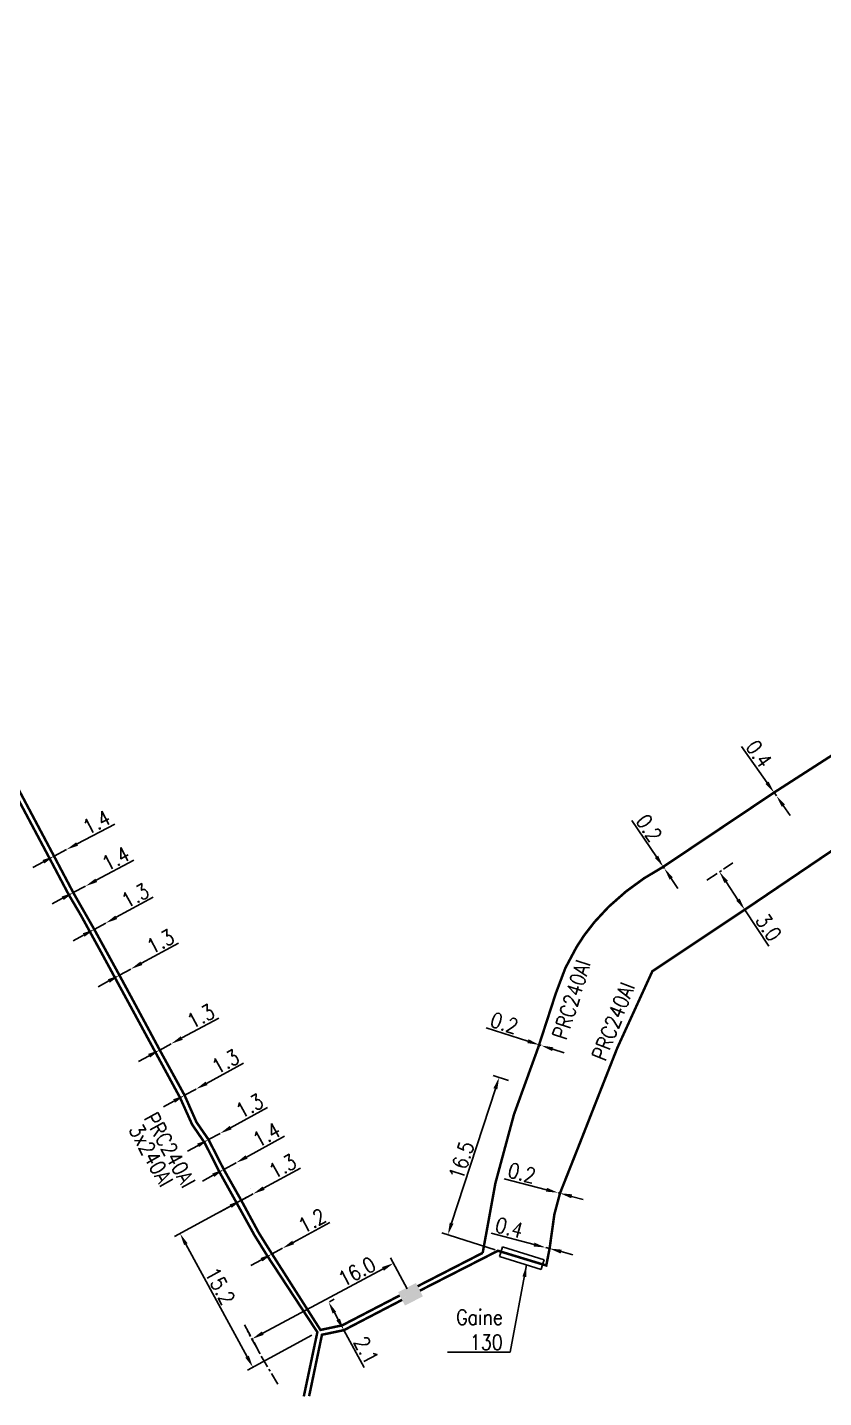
# Model space of a CAD drawing. Header units: millimetres. Extents: x 146000 to 146986, y 142991 to 144001.
# Drawn here: x 146422.6 to 146502, y 142999.9 to 143136.6 of the extents above; entities that cross this region are included whole.
import ezdxf
from ezdxf.enums import TextEntityAlignment as Align

# ---------------------------------------------------------------- set-up
doc = ezdxf.new("R2010")
doc.units = ezdxf.units.MM
doc.header["$PDMODE"] = 34
doc.linetypes.add('CENTER', pattern=[2, 1.25, -0.25, 0.25, -0.25])
doc.layers.get('0').update_dxf_attribs({"linetype": 'CONTINUOUS'})
doc.layers.get('Defpoints').update_dxf_attribs({"linetype": 'CONTINUOUS'})
for name, color, linetype in [('M_100', 7, 'M_ST_6'), ('M_130', 3, 'M_ST_15'), ('M_300', 7, 'CONTINUOUS'), ('M_400', 7, 'CONTINUOUS')]:
    doc.layers.add(name, color=color, linetype=linetype)
doc.styles.get("Standard").update_dxf_attribs({"font": 'romans.shx', "width": 0.85})
doc.linetypes.add('M_ST_15', pattern='A,5,-0.3,["XX",Standard,S=1,R=0,X=0,Y=-0.5],-2.5', length=7.8)
doc.linetypes.add('M_ST_6', pattern='A,5,-0.3,["||",Standard,S=1,R=0,X=0.35,Y=-0.5],-1.6', length=6.9)
doc.dimstyles.get("Standard").update_dxf_attribs({"dimtxt": 1.5, "dimasz": 1.2, "dimexe": 0.625, "dimexo": 0.625, "dimgap": 0.25, "dimtad": 1, "dimdec": 1, "dimzin": 0, "dimdsep": 46, "dimtxsty": 'Standard', "dimcen": -0.5, "dimadec": 0, "dimazin": 0, "dimtfac": 1, "dimtdec": 1, "dimtmove": 0, "dimatfit": 3, "dimfxl": 0, "dimtolj": 1, "dimtzin": 0, "dimarcsym": 0})

# ---------------------------------------------------------------- blocks, each defined once
blk = doc.blocks.new('*D5')
at = {"layer": 'Defpoints', "color": 0, "linetype": 'Continuous', "transparency": 16777216}
for p in [(146497.04, 143060.24), (146497.27, 143059.91), (146497.27, 143059.91)]:
    blk.add_point(p, dxfattribs=at)
at = {"layer": 'M_130', "color": 0, "linetype": 'Continuous', "lineweight": -2, "transparency": 16777216}
for p, q in [((146496.34, 143061.22), (146493.78, 143064.83)), ((146497.27, 143059.91), (146497.04, 143060.24)), ((146497.96, 143058.94), (146498.66, 143057.96))]:
    blk.add_line(p, q, dxfattribs=at)
at = {"layer": 'M_130', "color": 0, "linetype": 'Continuous', "transparency": 16777216}
for points in [[(146496.5, 143061.34), (146496.18, 143061.1), (146497.04, 143060.24)], [(146498.13, 143059.05), (146497.8, 143058.82), (146497.27, 143059.91)]]:
    blk.add_solid(points, dxfattribs=at)
at = {"layer": 'M_130', "color": 0, "linetype": 'Continuous', "transparency": 16777216, "insert": (146495.53, 143064.1), "char_height": 1.5, "attachment_point": 5, "rotation": 305.3662}
blk.add_mtext('\\A1;0.4', dxfattribs=at)
blk = doc.blocks.new('*D6')
at = {"layer": 'Defpoints', "color": 0, "linetype": 'Continuous', "transparency": 16777216}
for p in [(146485.99, 143052.83), (146486.1, 143052.66), (146486.1, 143052.66)]:
    blk.add_point(p, dxfattribs=at)
at = {"layer": 'M_130', "color": 0, "linetype": 'Continuous', "lineweight": -2, "transparency": 16777216}
for p, q in [((146485.31, 143053.82), (146482.86, 143057.44)), ((146486.1, 143052.66), (146485.99, 143052.83)), ((146486.77, 143051.67), (146487.45, 143050.68))]:
    blk.add_line(p, q, dxfattribs=at)
at = {"layer": 'M_130', "color": 0, "linetype": 'Continuous', "transparency": 16777216}
for points in [[(146485.48, 143053.94), (146485.15, 143053.71), (146485.99, 143052.83)], [(146486.94, 143051.78), (146486.61, 143051.56), (146486.1, 143052.66)]]:
    blk.add_solid(points, dxfattribs=at)
at = {"layer": 'M_130', "color": 0, "linetype": 'Continuous', "transparency": 16777216, "insert": (146484.57, 143056.69), "char_height": 1.5, "attachment_point": 5, "rotation": 304.1622}
blk.add_mtext('\\A1;0.2', dxfattribs=at)
blk = doc.blocks.new('*D10')
at = {"layer": 'Defpoints', "color": 0, "linetype": 'Continuous', "transparency": 16777216}
for p in [(146443.38, 143023.3), (146443.39, 143023.3), (146442.16, 143022.63)]:
    blk.add_point(p, dxfattribs=at)
at = {"layer": 'M_130', "color": 0, "linetype": 'Continuous', "lineweight": -2, "transparency": 16777216}
for p, q in [((146444.44, 143023.87), (146448.23, 143025.94)), ((146442.16, 143022.63), (146443.39, 143023.3)), ((146441.1, 143022.06), (146440.05, 143021.48)), ((146442.46, 143022.08), (146442.46, 143022.08)), ((146443.68, 143022.75), (146443.68, 143022.75))]:
    blk.add_line(p, q, dxfattribs=at)
at = {"layer": 'M_130', "color": 0, "linetype": 'Continuous', "transparency": 16777216}
for points in [[(146444.34, 143024.05), (146444.53, 143023.7), (146443.39, 143023.3)], [(146441.01, 143022.23), (146441.2, 143021.88), (146442.16, 143022.63)]]:
    blk.add_solid(points, dxfattribs=at)
at = {"layer": 'M_130', "color": 0, "linetype": 'Continuous', "transparency": 16777216, "insert": (146446.42, 143026.09), "char_height": 1.5, "attachment_point": 5, "rotation": 28.5792}
blk.add_mtext('\\A1;1.4', dxfattribs=at)
blk = doc.blocks.new('*D11')
at = {"layer": 'Defpoints', "color": 0, "linetype": 'Continuous', "transparency": 16777216}
for p in [(146445.08, 143020.19), (146451.49, 143006.4), (146445.06, 143002.9)]:
    blk.add_point(p, dxfattribs=at)
at = {"layer": 'M_130', "color": 0, "linetype": 'Continuous', "lineweight": -2, "transparency": 16777216}
for p, q in [((146444.53, 143019.9), (146437.25, 143015.93)), ((146438.38, 143015.18), (146444.49, 143003.95)), ((146450.95, 143006.1), (146444.51, 143002.6))]:
    blk.add_line(p, q, dxfattribs=at)
at = {"layer": 'M_130', "color": 0, "linetype": 'Continuous', "transparency": 16777216}
for points in [[(146438.55, 143015.27), (146438.2, 143015.08), (146437.8, 143016.23)], [(146444.66, 143004.05), (146444.31, 143003.85), (146445.06, 143002.9)]]:
    blk.add_solid(points, dxfattribs=at)
at = {"layer": 'M_130', "color": 0, "linetype": 'Continuous', "transparency": 16777216, "insert": (146441.79, 143011), "char_height": 1.5, "attachment_point": 5, "rotation": 298.5729}
blk.add_mtext('\\A1;15.2', dxfattribs=at)
blk = doc.blocks.new('*D12')
at = {"layer": 'Defpoints', "color": 0, "linetype": 'Continuous', "transparency": 16777216}
for p in [(146443.9, 143019.55), (146445.08, 143020.19), (146445.08, 143020.19)]:
    blk.add_point(p, dxfattribs=at)
at = {"layer": 'M_130', "color": 0, "linetype": 'Continuous', "lineweight": -2, "transparency": 16777216}
for p, q in [((146446.13, 143020.77), (146449.81, 143022.77)), ((146444.78, 143020.74), (146444.78, 143020.74)), ((146443.9, 143019.55), (146445.08, 143020.19)), ((146442.84, 143018.98), (146441.79, 143018.4)), ((146444.19, 143019), (146444.19, 143019))]:
    blk.add_line(p, q, dxfattribs=at)
at = {"layer": 'M_130', "color": 0, "linetype": 'Continuous', "transparency": 16777216}
for points in [[(146446.04, 143020.94), (146446.23, 143020.59), (146445.08, 143020.19)], [(146442.75, 143019.15), (146442.94, 143018.8), (146443.9, 143019.55)]]:
    blk.add_solid(points, dxfattribs=at)
at = {"layer": 'M_130', "color": 0, "linetype": 'Continuous', "transparency": 16777216, "insert": (146448.02, 143022.94), "char_height": 1.5, "attachment_point": 5, "rotation": 28.5729}
blk.add_mtext('\\A1;1.3', dxfattribs=at)
blk = doc.blocks.new('*D13')
at = {"layer": 'Defpoints', "color": 0, "linetype": 'Continuous', "transparency": 16777216}
for p in [(146446.97, 143014.2), (146448.02, 143014.77), (146448.02, 143014.77)]:
    blk.add_point(p, dxfattribs=at)
at = {"layer": 'M_130', "color": 0, "linetype": 'Continuous', "lineweight": -2, "transparency": 16777216}
for p, q in [((146449.08, 143015.35), (146452.75, 143017.35)), ((146447.72, 143015.32), (146447.72, 143015.32)), ((146446.67, 143014.75), (146446.67, 143014.75)), ((146446.97, 143014.2), (146448.02, 143014.77)), ((146445.91, 143013.62), (146444.86, 143013.05))]:
    blk.add_line(p, q, dxfattribs=at)
at = {"layer": 'M_130', "color": 0, "linetype": 'Continuous', "transparency": 16777216}
for points in [[(146448.98, 143015.52), (146449.17, 143015.17), (146448.02, 143014.77)], [(146445.82, 143013.8), (146446.01, 143013.45), (146446.97, 143014.2)]]:
    blk.add_solid(points, dxfattribs=at)
at = {"layer": 'M_130', "color": 0, "linetype": 'Continuous', "transparency": 16777216, "insert": (146450.96, 143017.51), "char_height": 1.5, "attachment_point": 5, "rotation": 28.5729}
blk.add_mtext('\\A1;1.2', dxfattribs=at)
blk = doc.blocks.new('*D14')
at = {"layer": 'Defpoints', "color": 0, "linetype": 'Continuous', "transparency": 16777216}
for p in [(146425.23, 143053.89), (146426.47, 143054.55), (146426.47, 143054.55)]:
    blk.add_point(p, dxfattribs=at)
at = {"layer": 'M_130', "color": 0, "linetype": 'Continuous', "lineweight": -2, "transparency": 16777216}
for p, q in [((146427.53, 143055.11), (146431.29, 143057.09)), ((146424.17, 143053.33), (146423.11, 143052.77)), ((146425.23, 143053.89), (146426.47, 143054.55))]:
    blk.add_line(p, q, dxfattribs=at)
at = {"layer": 'M_130', "color": 0, "linetype": 'Continuous', "transparency": 16777216}
for points in [[(146427.44, 143055.28), (146427.62, 143054.93), (146426.47, 143054.55)], [(146424.08, 143053.51), (146424.26, 143053.16), (146425.23, 143053.89)]]:
    blk.add_solid(points, dxfattribs=at)
at = {"layer": 'M_130', "color": 0, "linetype": 'Continuous', "transparency": 16777216, "insert": (146429.47, 143057.26), "char_height": 1.5, "attachment_point": 5, "rotation": 27.7936}
blk.add_mtext('\\A1;1.4', dxfattribs=at)
blk = doc.blocks.new('M_300_03')
at = {"color": 0, "linetype": 'Continuous'}
blk.add_solid([(-1, 0.75), (-1, 0), (1, 0.75), (1, 0)], dxfattribs=at)
at = {"color": 0, "linetype": 'Continuous', "width": 0.75, "flags": 3}
for tag, p in [('DEF_LEG', (0, -4.625)), ('DEF_COUP', (0, -7.125)), ('DEF_TYPE', (0, -9.625))]:
    blk.add_attdef(tag, text='', height=1.2, dxfattribs=at).set_placement(p, align=Align.MIDDLE)
blk = doc.blocks.new('*D45')
at = {"layer": 'Defpoints', "color": 0, "linetype": 'Continuous', "transparency": 16777216}
for p in [(146471.14, 143031.33), (146464.51, 143016.13), (146469.8, 143014.4)]:
    blk.add_point(p, dxfattribs=at)
at = {"layer": 'M_130', "color": 0, "linetype": 'Continuous', "lineweight": -2, "transparency": 16777216}
for p, q in [((146470.54, 143031.52), (146469.02, 143032.01)), ((146469.25, 143030.68), (146464.88, 143017.27)), ((146469.21, 143014.6), (146463.92, 143016.32))]:
    blk.add_line(p, q, dxfattribs=at)
at = {"layer": 'M_130', "color": 0, "linetype": 'Continuous', "transparency": 16777216}
for points in [[(146469.05, 143030.74), (146469.44, 143030.62), (146469.62, 143031.82)], [(146464.69, 143017.33), (146465.07, 143017.21), (146464.51, 143016.13)]]:
    blk.add_solid(points, dxfattribs=at)
at = {"layer": 'M_130', "color": 0, "linetype": 'Continuous', "transparency": 16777216, "insert": (146465.87, 143023.54), "char_height": 1.5, "attachment_point": 5, "rotation": 71.9768}
blk.add_mtext('\\A1;16.5', dxfattribs=at)
blk = doc.blocks.new('*D46')
at = {"layer": 'Defpoints', "color": 0, "linetype": 'Continuous', "transparency": 16777216}
for p in [(146473.63, 143035.06), (146473.63, 143035.06), (146473.82, 143035)]:
    blk.add_point(p, dxfattribs=at)
at = {"layer": 'M_130', "color": 0, "linetype": 'Continuous', "lineweight": -2, "transparency": 16777216}
for p, q in [((146472.49, 143035.43), (146468.33, 143036.77)), ((146473.82, 143035), (146473.63, 143035.06)), ((146474.96, 143034.63), (146476.11, 143034.27))]:
    blk.add_line(p, q, dxfattribs=at)
at = {"layer": 'M_130', "color": 0, "linetype": 'Continuous', "transparency": 16777216}
for points in [[(146472.55, 143035.62), (146472.43, 143035.24), (146473.63, 143035.06)], [(146475.02, 143034.82), (146474.9, 143034.44), (146473.82, 143035)]]:
    blk.add_solid(points, dxfattribs=at)
at = {"layer": 'M_130', "color": 0, "linetype": 'Continuous', "transparency": 16777216, "insert": (146470.14, 143037.23), "char_height": 1.5, "attachment_point": 5, "rotation": 342.1762}
blk.add_mtext('\\A1;0.2', dxfattribs=at)
blk = doc.blocks.new('*D47')
at = {"layer": 'Defpoints', "color": 0, "linetype": 'Continuous', "transparency": 16777216}
for p in [(146459.09, 143013.28), (146460.76, 143010.17), (146444.99, 143005.73)]:
    blk.add_point(p, dxfattribs=at)
at = {"layer": 'M_300', "color": 0, "linetype": 'Continuous', "lineweight": -2, "transparency": 16777216}
for p, q in [((146460.46, 143010.72), (146458.8, 143013.83)), ((146446.05, 143006.3), (146458.04, 143012.71))]:
    blk.add_line(p, q, dxfattribs=at)
at = {"layer": 'M_300', "color": 0, "linetype": 'Continuous', "transparency": 16777216}
for points in [[(146457.94, 143012.89), (146458.13, 143012.53), (146459.09, 143013.28)], [(146445.95, 143006.47), (146446.14, 143006.12), (146444.99, 143005.73)]]:
    blk.add_solid(points, dxfattribs=at)
at = {"layer": 'M_300', "color": 0, "linetype": 'Continuous', "transparency": 16777216, "insert": (146455.43, 143012.45), "char_height": 1.5, "attachment_point": 5, "rotation": 28.1406}
blk.add_mtext('\\A1;16.0', dxfattribs=at)
blk = doc.blocks.new('*D48')
at = {"layer": 'Defpoints', "color": 0, "linetype": 'Continuous', "transparency": 16777216}
for p in [(146441.79, 143026.23), (146440.64, 143025.61), (146440.64, 143025.61)]:
    blk.add_point(p, dxfattribs=at)
at = {"layer": 'M_130', "color": 0, "linetype": 'Continuous', "lineweight": -2, "transparency": 16777216}
for p, q in [((146442.84, 143026.8), (146446.52, 143028.8)), ((146440.64, 143025.61), (146441.79, 143026.23)), ((146439.59, 143025.03), (146438.54, 143024.46))]:
    blk.add_line(p, q, dxfattribs=at)
at = {"layer": 'M_130', "color": 0, "linetype": 'Continuous', "transparency": 16777216}
for points in [[(146442.75, 143026.98), (146442.94, 143026.63), (146441.79, 143026.23)], [(146439.5, 143025.21), (146439.69, 143024.86), (146440.64, 143025.61)]]:
    blk.add_solid(points, dxfattribs=at)
at = {"layer": 'M_130', "color": 0, "linetype": 'Continuous', "transparency": 16777216, "insert": (146444.73, 143028.97), "char_height": 1.5, "attachment_point": 5, "rotation": 28.5561}
blk.add_mtext('\\A1;1.3', dxfattribs=at)
blk = doc.blocks.new('*D49')
at = {"layer": 'Defpoints', "color": 0, "linetype": 'Continuous', "transparency": 16777216}
for p in [(146439.39, 143030.65), (146438.25, 143030.03), (146438.25, 143030.03)]:
    blk.add_point(p, dxfattribs=at)
at = {"layer": 'M_130', "color": 0, "linetype": 'Continuous', "lineweight": -2, "transparency": 16777216}
for p, q in [((146440.44, 143031.22), (146444.12, 143033.23)), ((146438.25, 143030.03), (146439.39, 143030.65)), ((146437.19, 143029.45), (146436.14, 143028.88))]:
    blk.add_line(p, q, dxfattribs=at)
at = {"layer": 'M_130', "color": 0, "linetype": 'Continuous', "transparency": 16777216}
for points in [[(146440.35, 143031.4), (146440.54, 143031.05), (146439.39, 143030.65)], [(146437.1, 143029.63), (146437.29, 143029.28), (146438.25, 143030.03)]]:
    blk.add_solid(points, dxfattribs=at)
at = {"layer": 'M_130', "color": 0, "linetype": 'Continuous', "transparency": 16777216, "insert": (146442.33, 143033.39), "char_height": 1.5, "attachment_point": 5, "rotation": 28.5796}
blk.add_mtext('\\A1;1.3', dxfattribs=at)
blk = doc.blocks.new('*D50')
at = {"layer": 'Defpoints', "color": 0, "linetype": 'Continuous', "transparency": 16777216}
for p in [(146428.38, 143050.91), (146427.11, 143050.34), (146427.15, 143050.25)]:
    blk.add_point(p, dxfattribs=at)
at = {"layer": 'M_130', "color": 0, "linetype": 'Continuous', "lineweight": -2, "transparency": 16777216}
for p, q in [((146429.44, 143051.48), (146433.19, 143053.48)), ((146427.15, 143050.25), (146428.38, 143050.91)), ((146426.09, 143049.69), (146425.04, 143049.13)), ((146427.4, 143049.79), (146427.45, 143049.7))]:
    blk.add_line(p, q, dxfattribs=at)
at = {"layer": 'M_130', "color": 0, "linetype": 'Continuous', "transparency": 16777216}
for points in [[(146429.35, 143051.65), (146429.54, 143051.3), (146428.38, 143050.91)], [(146426, 143049.87), (146426.19, 143049.51), (146427.15, 143050.25)]]:
    blk.add_solid(points, dxfattribs=at)
at = {"layer": 'M_130', "color": 0, "linetype": 'Continuous', "transparency": 16777216, "insert": (146431.38, 143053.64), "char_height": 1.5, "attachment_point": 5, "rotation": 28.0714}
blk.add_mtext('\\A1;1.4', dxfattribs=at)
blk = doc.blocks.new('*D79')
at = {"layer": 'Defpoints', "color": 0, "linetype": 'Continuous', "transparency": 16777216}
for p in [(146452.14, 143009.14), (146452.61, 143009.4), (146454.14, 143006.6)]:
    blk.add_point(p, dxfattribs=at)
at = {"layer": 'M_130', "color": 0, "linetype": 'Continuous', "lineweight": -2, "transparency": 16777216}
for p, q in [((146452.69, 143009.44), (146453.16, 143009.7)), ((146453.19, 143008.35), (146453.56, 143007.65)), ((146454.68, 143006.9), (146454.69, 143006.9)), ((146454.14, 143006.6), (146456.16, 143002.88))]:
    blk.add_line(p, q, dxfattribs=at)
at = {"layer": 'M_130', "color": 0, "linetype": 'Continuous', "transparency": 16777216}
for points in [[(146453.36, 143008.44), (146453.01, 143008.25), (146452.61, 143009.4)], [(146453.74, 143007.75), (146453.39, 143007.56), (146454.14, 143006.6)]]:
    blk.add_solid(points, dxfattribs=at)
at = {"layer": 'M_130', "color": 0, "linetype": 'Continuous', "transparency": 16777216, "insert": (146456.37, 143004.59), "char_height": 1.5, "attachment_point": 5, "rotation": 298.5535}
blk.add_mtext('\\A1;2.1', dxfattribs=at)
blk = doc.blocks.new('*D80')
at = {"layer": 'Defpoints', "color": 0, "linetype": 'Continuous', "transparency": 16777216}
for p in [(146474.26, 143014.84), (146474.26, 143014.84), (146474.65, 143014.74)]:
    blk.add_point(p, dxfattribs=at)
at = {"layer": 'M_130', "color": 0, "linetype": 'Continuous', "lineweight": -2, "transparency": 16777216}
for p, q in [((146473.1, 143015.14), (146468.81, 143016.26)), ((146474.65, 143014.74), (146474.26, 143014.84)), ((146475.81, 143014.43), (146476.97, 143014.13))]:
    blk.add_line(p, q, dxfattribs=at)
at = {"layer": 'M_130', "color": 0, "linetype": 'Continuous', "transparency": 16777216}
for points in [[(146473.15, 143015.33), (146473.05, 143014.95), (146474.26, 143014.84)], [(146475.86, 143014.63), (146475.76, 143014.24), (146474.65, 143014.74)]]:
    blk.add_solid(points, dxfattribs=at)
at = {"layer": 'M_130', "color": 0, "linetype": 'Continuous', "transparency": 16777216, "insert": (146470.63, 143016.82), "char_height": 1.5, "attachment_point": 5, "rotation": 345.3844}
blk.add_mtext('\\A1;0.4', dxfattribs=at)
blk = doc.blocks.new('*D81')
at = {"layer": 'Defpoints', "color": 0, "linetype": 'Continuous', "transparency": 16777216}
for p in [(146475.5, 143020.31), (146475.5, 143020.31), (146475.69, 143020.26)]:
    blk.add_point(p, dxfattribs=at)
at = {"layer": 'M_130', "color": 0, "linetype": 'Continuous', "lineweight": -2, "transparency": 16777216}
for p, q in [((146474.34, 143020.61), (146470.11, 143021.71)), ((146475.69, 143020.26), (146475.5, 143020.31)), ((146476.85, 143019.95), (146478.01, 143019.65))]:
    blk.add_line(p, q, dxfattribs=at)
at = {"layer": 'M_130', "color": 0, "linetype": 'Continuous', "transparency": 16777216}
for points in [[(146474.39, 143020.8), (146474.29, 143020.42), (146475.5, 143020.31)], [(146476.9, 143020.15), (146476.8, 143019.76), (146475.69, 143020.26)]]:
    blk.add_solid(points, dxfattribs=at)
at = {"layer": 'M_130', "color": 0, "linetype": 'Continuous', "transparency": 16777216, "insert": (146471.89, 143022.28), "char_height": 1.5, "attachment_point": 5, "rotation": 345.3844}
blk.add_mtext('\\A1;0.2', dxfattribs=at)
blk = doc.blocks.new('*D82')
at = {"layer": 'Defpoints', "color": 0, "linetype": 'Continuous', "transparency": 16777216}
for p in [(146491.59, 143052.32), (146491.59, 143052.32), (146494.43, 143048.76)]:
    blk.add_point(p, dxfattribs=at)
at = {"layer": 'M_130', "color": 0, "linetype": 'Continuous', "lineweight": -2, "transparency": 16777216}
for p, q in [((146492.26, 143051.32), (146493.44, 143049.55)), ((146493.91, 143048.42), (146493.59, 143048.2)), ((146494.11, 143048.55), (146496.53, 143044.91))]:
    blk.add_line(p, q, dxfattribs=at)
at = {"layer": 'M_130', "color": 0, "linetype": 'Continuous', "transparency": 16777216}
for points in [[(146492.43, 143051.43), (146492.09, 143051.21), (146491.59, 143052.32)], [(146493.61, 143049.66), (146493.28, 143049.44), (146494.11, 143048.55)]]:
    blk.add_solid(points, dxfattribs=at)
at = {"layer": 'M_130', "color": 0, "linetype": 'Continuous', "transparency": 16777216, "insert": (146496.49, 143046.79), "char_height": 1.5, "attachment_point": 5, "rotation": 303.7009}
blk.add_mtext('\\A1;3.0', dxfattribs=at)
blk = doc.blocks.new('*D83')
at = {"layer": 'Defpoints', "color": 0, "linetype": 'Continuous', "transparency": 16777216}
for p in [(146435.77, 143034.55), (146436.91, 143035.17), (146436.91, 143035.17)]:
    blk.add_point(p, dxfattribs=at)
at = {"layer": 'M_130', "color": 0, "linetype": 'Continuous', "lineweight": -2, "transparency": 16777216}
for p, q in [((146437.97, 143035.75), (146441.65, 143037.74)), ((146435.77, 143034.55), (146436.91, 143035.17)), ((146434.72, 143033.98), (146433.66, 143033.41))]:
    blk.add_line(p, q, dxfattribs=at)
at = {"layer": 'M_130', "color": 0, "linetype": 'Continuous', "transparency": 16777216}
for points in [[(146437.87, 143035.92), (146438.06, 143035.57), (146436.91, 143035.17)], [(146434.62, 143034.16), (146434.81, 143033.8), (146435.77, 143034.55)]]:
    blk.add_solid(points, dxfattribs=at)
at = {"layer": 'M_130', "color": 0, "linetype": 'Continuous', "transparency": 16777216, "insert": (146439.86, 143037.91), "char_height": 1.5, "attachment_point": 5, "rotation": 28.5038}
blk.add_mtext('\\A1;1.3', dxfattribs=at)
blk = doc.blocks.new('*D84')
at = {"layer": 'Defpoints', "color": 0, "linetype": 'Continuous', "transparency": 16777216}
for p in [(146432.89, 143042.63), (146432.89, 143042.63), (146431.75, 143042.01)]:
    blk.add_point(p, dxfattribs=at)
at = {"layer": 'M_130', "color": 0, "linetype": 'Continuous', "lineweight": -2, "transparency": 16777216}
for p, q in [((146433.95, 143043.2), (146437.63, 143045.2)), ((146431.75, 143042.01), (146432.89, 143042.63)), ((146430.7, 143041.44), (146429.64, 143040.87))]:
    blk.add_line(p, q, dxfattribs=at)
at = {"layer": 'M_130', "color": 0, "linetype": 'Continuous', "transparency": 16777216}
for points in [[(146433.85, 143043.38), (146434.04, 143043.03), (146432.89, 143042.63)], [(146430.6, 143041.61), (146430.79, 143041.26), (146431.75, 143042.01)]]:
    blk.add_solid(points, dxfattribs=at)
at = {"layer": 'M_130', "color": 0, "linetype": 'Continuous', "transparency": 16777216, "insert": (146435.84, 143045.37), "char_height": 1.5, "attachment_point": 5, "rotation": 28.5038}
blk.add_mtext('\\A1;1.3', dxfattribs=at)
blk = doc.blocks.new('*D85')
at = {"layer": 'Defpoints', "color": 0, "linetype": 'Continuous', "transparency": 16777216}
for p in [(146429.24, 143046.59), (146430.38, 143047.21), (146430.38, 143047.21)]:
    blk.add_point(p, dxfattribs=at)
at = {"layer": 'M_130', "color": 0, "linetype": 'Continuous', "lineweight": -2, "transparency": 16777216}
for p, q in [((146431.43, 143047.79), (146435.12, 143049.79)), ((146429.24, 143046.59), (146430.38, 143047.21)), ((146428.18, 143046.02), (146427.13, 143045.45))]:
    blk.add_line(p, q, dxfattribs=at)
at = {"layer": 'M_130', "color": 0, "linetype": 'Continuous', "transparency": 16777216}
for points in [[(146431.34, 143047.96), (146431.53, 143047.61), (146430.38, 143047.21)], [(146428.09, 143046.2), (146428.28, 143045.85), (146429.24, 143046.59)]]:
    blk.add_solid(points, dxfattribs=at)
at = {"layer": 'M_130', "color": 0, "linetype": 'Continuous', "transparency": 16777216, "insert": (146433.33, 143049.95), "char_height": 1.5, "attachment_point": 5, "rotation": 28.5038}
blk.add_mtext('\\A1;1.3', dxfattribs=at)

msp = doc.modelspace()

# ---------------------------------------------------------------- linework, layer by layer
at = {"layer": 'M_100', "flags": 128}
msp.add_lwpolyline([(146450.14, 142999.99, 0.25, 0.25, 0), (146451.49, 143006.4, 0.25, 0.25, 0), (146446.55, 143013.93, 0.25, 0.25, 0), (146445.23, 143016.05, 0.25, 0.25, 0), (146443.43, 143019.31, 0.25, 0.25, 0), (146441.72, 143022.39, 0.25, 0.25, 0), (146440.26, 143025.28, 0.25, 0.25, 0), (146439, 143027.12, 0.25, 0.25, 0), (146437.8, 143029.79, 0.25, 0.25, 0), (146432.73, 143039.14, 0.25, 0.25, 0), (146429.87, 143044.41, 0.25, 0.25, 0), (146427.92, 143047.97, 0.25, 0.25, 0), (146426.7, 143050.04, 0.25, 0.25, 0), (146426.7, 143050.04, 0.25, 0.25, 0), (146424.79, 143053.66, 0.25, 0.25, 0), (146419.27, 143064.06, 0.25, 0.25, 0), (146416.39, 143069.35, 0.25, 0.25, 0), (146414.16, 143073.47, 0.25, 0.25, 0), (146411.23, 143078.83, 0.25, 0.25, 0), (146409.98, 143081.29, 0.25, 0.25, 0), (146407.63, 143085.41, 0.25, 0.25, 0), (146404.42, 143091, 0.25, 0.25, 0), (146403.53, 143092.98, 0.25, 0.25, 0), (146400.34, 143098.74, 0.25, 0.25, 0), (146397.72, 143103.67, 0.25, 0.25, 0), (146395.13, 143107.81, 0.25, 0.25, 0), (146394.2, 143109.29, 0.25, 0.25, 0), (146392.49, 143113.19, 0.25, 0.25, 0), (146391.27, 143115.47, 0.25, 0.25, 0), (146389.47, 143118.83, 0.25, 0.25, 0), (146387.67, 143122.19, 0.25, 0.25, 0), (146385.88, 143125.54, 0.25, 0.25, 0), (146384.26, 143128.56, 0.25, 0.25, 0), (146382.87, 143131.16, 0.25, 0.25, 0), (146380.97, 143134.73, 0.25, 0.25, 0), (146379.59, 143137.3, 0.25, 0.25, 0), (146377.64, 143140.73, 0.25, 0.25, 0), (146376.44, 143142.84, 0.25, 0.25, 0), (146375.15, 143145.31, 0.25, 0.25, 0), (146373.75, 143148.01, 0.25, 0.25, 0), (146372.67, 143150.08, 0.25, 0.25, 0), (146370.68, 143153.57, 0.25, 0.25, 0), (146369.52, 143155.62, 0.25, 0.25, 0), (146367.66, 143159.14, 0.25, 0.25, 0), (146366.51, 143161.32, 0.25, 0.25, 0), (146365.17, 143163.71, 0.25, 0.25, 0), (146363.95, 143165.99, 0.25, 0.25, 0), (146361.35, 143170.76, 0.25, 0.25, 0), (146359.82, 143173.58, 0.25, 0.25, 0), (146358.41, 143176.16, 0.25, 0.25, 0), (146357.22, 143178.49, 0.25, 0.25, 0), (146355.92, 143181.02, 0.25, 0.25, 0), (146354.5, 143183.46, 0.25, 0.25, 0), (146353.41, 143185.23, 0.25, 0.25, 0), (146351.55, 143189.27, 0.25, 0.25, 0), (146350.38, 143191.69, 0.25, 0.25, 0), (146349.75, 143193.32, 0.25, 0.25, 0), (146349.01, 143194.88, 0.25, 0.25, 0), (146348.11, 143196.78, 0.25, 0.25, 0), (146345.86, 143201.76, 0.25, 0.25, 0), (146345.22, 143203.52, 0.25, 0.25, 0), (146344.36, 143207.72, 0.25, 0.25, 0), (146343.06, 143212.05, 0.25, 0.25, 0), (146341.6, 143216.95, 0.25, 0.25, 0), (146340.36, 143221.28, 0.25, 0.25, 0), (146339.3, 143226.12, 0.25, 0.25, 0), (146338.31, 143234.54, 0.25, 0.25, 0), (146337.37, 143242.71, 0.25, 0.25, 0), (146337.23, 143247.5, 0.25, 0.25, 0), (146337.09, 143252.22, 0.25, 0.25, 0), (146337.19, 143256.53, 0.25, 0.25, 0), (146337.13, 143261.11, 0.25, 0.25, 0), (146337.29, 143265.68, 0.25, 0.25, 0), (146337.65, 143270.95, 0.25, 0.25, 0), (146338.07, 143274.86, 0.25, 0.25, 0), (146339.34, 143284, 0.25, 0.25, 0), (146340.25, 143289.05, 0.25, 0.25, 0), (146341.23, 143294.48, 0.25, 0.25, 0), (146342.08, 143298.78, 0.25, 0.25, 0), (146343.15, 143302.91, 0.25, 0.25, 0), (146343.96, 143307.24, 0.25, 0.25, 0), (146344.81, 143311.71, 0.25, 0.25, 0), (146345.57, 143315.82, 0.25, 0.25, 0), (146346.83, 143321.78, 0.25, 0.25, 0), (146347.51, 143325.53, 0.25, 0.25, 0), (146349.09, 143333.54, 0.25, 0.25, 0), (146349.62, 143335.73, 0.25, 0.25, 0), (146350.73, 143341.16, 0.25, 0.25, 0), (146351.83, 143346.51, 0.25, 0.25, 0), (146352.66, 143350.78, 0.25, 0.25, 0), (146350.16, 143359.36, 0.25, 0.25, 0), (146351.4, 143364.95, 0.25, 0.25, 0), (146352.5, 143370.85, 0.25, 0.25, 0), (146354.83, 143375.52, 0.25, 0.25, 0), (146355.03, 143382.13, 0.25, 0.25, 0), (146356.01, 143387.86, 0.25, 0.25, 0), (146356.61, 143394.76, 0.25, 0.25, 0), (146357.42, 143400.15, 0.25, 0.25, 0), (146357.64, 143406.24, 0.25, 0.25, 0), (146357.79, 143412.16, 0.25, 0.25, 0), (146356.25, 143429.05, 0.25, 0.25, 0), (146355.7, 143431.76, 0.25, 0.25, 0), (146354.45, 143441.67, 0.25, 0.25, 0), (146352.27, 143448.79, 0.25, 0.25, 0), (146343.13, 143534.5, 0.25, 0.25, 0), (146340.87, 143545.49, 0.25, 0.25, 0), (146339.13, 143554.69, 0.25, 0.25, 0), (146333.6, 143562.98, 0.25, 0.25, 0), (146335.54, 143575.76, 0.25, 0.25, 0), (146333.26, 143594.88, 0.25, 0.25, 0), (146329.19, 143608.91, 0.25, 0.25, 0), (146327.96, 143615.81, 0.25, 0.25, 0), (146326.65, 143622.64, 0.25, 0.25, 0), (146325.56, 143629.48, 0.25, 0.25, 0), (146324.33, 143636.33, 0.25, 0.25, 0), (146323.16, 143642.77, 0.25, 0.25, 0), (146321.37, 143662.92, 0.25, 0.25, 0), (146321.76, 143677.35, 0.25, 0.25, 0), (146323.35, 143688.05, 0.25, 0.25, 0), (146327.31, 143701.02, 0.25, 0.25, 0), (146331.1, 143711.34, 0.25, 0.25, 0), (146336.5, 143722.98, 0.25, 0.25, 0), (146344.25, 143741.52, 0.25, 0.25, 0), (146352.14, 143759.41, 0.25, 0.25, 0), (146362.37, 143784.2, 0.25, 0.25, 0), (146368.08, 143797.55, 0.25, 0.25, 0), (146381.54, 143828.75, 0.25, 0.25, 0), (146399.88, 143868.33, 0.25, 0.25, 0), (146411.08, 143889.42, 0.25, 0.25, 0), (146421.67, 143905.81, 0.25, 0.25, 0), (146429.34, 143916.95, 0.25, 0.25, 0), (146440.88, 143932.75, 0.25, 0.25, 0), (146445.83, 143939.17, 0.25, 0.25, 0), (146452.07, 143949.28, 0.25, 0.25, 0), (146461.24, 143961.48, 0.25, 0.25, 0), (146464.93, 143965.24, 0.25, 0.25, 0), (146476.09, 143979, 0.25, 0.25, 0), (146482.27, 143987.97, 0.25, 0.25, 0.395927), (146482.17, 143988.64, 0.25, 0.25, 0), (146472.46, 143996.28, 0.25, 0.25, 0.340641), (146471.85, 143996.29, 0.25, 0.25, 0), (146468.78, 143993.98, 0.25, 0.25, 0), (146463.93, 143990.8, 0.25, 0.25, -0.409164), (146463.25, 143990.94, 0.25, 0.25, 0), (146460.22, 143995.4, 0.25, 0.25, -0.413507), (146460.35, 143996.09, 0.25, 0.25, 0), (146460.93, 143996.48, 0, 0, 0)], format="xyseb", dxfattribs=at)
at = {"layer": 'M_130', "const_width": 0.25, "flags": 128}
msp.add_lwpolyline([(146459.71, 143010.06), (146453.97, 143007.08), (146451.8, 143006.62), (146446.97, 143014.2), (146445.65, 143016.31), (146443.9, 143019.55), (146442.16, 143022.63), (146440.64, 143025.61), (146439.43, 143027.36), (146438.25, 143030.03), (146435.77, 143034.55), (146433.18, 143039.37), (146431.75, 143042.01), (146429.24, 143046.59), (146427.15, 143050.25), (146425.23, 143053.89), (146419.76, 143064.2), (146416.17, 143070.78), (146414.11, 143074.62), (146411.67, 143079.07), (146410.42, 143081.52), (146407.73, 143086.25), (146404.85, 143091.26), (146403.98, 143093.2), (146400.82, 143098.91), (146398.15, 143103.94), (146394.64, 143109.53), (146392.94, 143113.41), (146391.71, 143115.7), (146389.91, 143119.07), (146388.12, 143122.42), (146386.32, 143125.78), (146384.71, 143128.8), (146383.32, 143131.4), (146381.41, 143134.96), (146380.03, 143137.54), (146378.08, 143140.97), (146376.88, 143143.08), (146375.59, 143145.55), (146374.19, 143148.24), (146373.11, 143150.32), (146371.12, 143153.82), (146369.96, 143155.86), (146368.1, 143159.37), (146366.95, 143161.55), (146365.61, 143163.95), (146364.39, 143166.23), (146361.79, 143171), (146360.26, 143173.82), (146358.85, 143176.4), (146357.66, 143178.72), (146356.36, 143181.26), (146354.93, 143183.72), (146353.89, 143185.35), (146352, 143189.48), (146350.84, 143191.89), (146350.21, 143193.52), (146349.46, 143195.1), (146348.57, 143196.99), (146346.32, 143201.96), (146346.13, 143202.43), (146333.32, 143196.14), (146296.74, 143181.41, 0.428165), (146296.47, 143180.74), (146298.19, 143177)], format="xyb", dxfattribs=at)
at = {"layer": 'M_130', "const_width": 0.25}
for points in [[(146576.49, 143051.82), (146578.33, 143052.17), (146577.04, 143057.96), (146574.68, 143072.25), (146570.01, 143096.22, 0.306648), (146569.61, 143096.62), (146567.09, 143097.1, 0.192119), (146566.72, 143097.03), (146551.89, 143087.5), (146527.77, 143071.39), (146523.94, 143068.75), (146494.43, 143048.76), (146484.9, 143042.41), (146481.4, 143034.75), (146479.4, 143029.67), (146477.67, 143025.26), (146475.69, 143020.26), (146475.13, 143018.16), (146474.65, 143014.74), (146474.32, 143013.05), (146469.5, 143014.52), (146461.71, 143010.54)], [(146508.62, 143067.69), (146497.04, 143060.24), (146485.99, 143052.83, 0.069033), (146480.61, 143048.9), (146480.42, 143048.71), (146479.13, 143047.32), (146478.1, 143045.99), (146477.35, 143044.84), (146476.22, 143042.72), (146475.29, 143040.25), (146475.06, 143039.55), (146473.51, 143034.78, 0.062729), (146467.98, 143014.31), (146461.49, 143010.98)]]:
    msp.add_lwpolyline(points, format="xyb", dxfattribs=at)
at = {"layer": 'M_130', "color": 7, "linetype": 'CENTER', "flags": 128}
msp.add_lwpolyline([(146490.33, 143051.48), (146492.94, 143053.21)], dxfattribs=at)
at = {"layer": 'M_130', "const_width": 0.25}
msp.add_lwpolyline([(146459.94, 143009.62), (146459.94, 143009.62), (146454.14, 143006.6), (146451.95, 143006.14), (146450.67, 143000.01)], dxfattribs=at)
at = {"layer": 'M_300', "color": 7, "linetype": 'CENTER', "flags": 128}
for points in [[(146444.24, 143007.12), (146445.73, 143004.34)], [(146447.56, 143001.21), (146447.56, 143001.21), (146446.18, 143003.5), (146444.53, 143006.5), (146444.53, 143006.5)]]:
    msp.add_lwpolyline(points, dxfattribs=at)
at = {"layer": 'M_400', "color": 7, "linetype": 'CONTINUOUS'}
for p, q in [((146469.67, 143013.96), (146469.82, 143014.44)), ((146469.67, 143013.96), (146473.8, 143012.66)), ((146469.97, 143014.92), (146469.82, 143014.44)), ((146469.97, 143014.92), (146474.1, 143013.61)), ((146473.8, 143012.66), (146473.95, 143013.14)), ((146474.1, 143013.61), (146473.95, 143013.14))]:
    msp.add_line(p, q, dxfattribs=at)

# ---------------------------------------------------------------- block references
at = {"layer": 'M_300', "rotation": 27.09555249382925}
for p in [(146460.78, 143010.18), (146461.12, 143009.51)]:
    msp.add_blockref('M_300_03', p, dxfattribs=at)

# ---------------------------------------------------------------- texts
at = {"layer": 'M_100', "linetype": 'Continuous', "width": 0.85}
msp.add_text('3x240Al', height=1.5, rotation=298.7897, dxfattribs=at).set_placement((146434.91, 143024.04), align=Align.MIDDLE)
at = {"layer": 'M_130', "linetype": 'Continuous', "width": 0.85}
for rotation, p in [(72.3939, (146476.83, 143039.57)), (68.4991, (146481, 143037.41)), (298.7897, (146436.78, 143024.58))]:
    msp.add_text('PRC240Al', height=1.5, rotation=rotation, dxfattribs=at).set_placement(p, align=Align.MIDDLE)
at = {"layer": 'M_400', "linetype": 'Continuous', "insert": (146469.98, 143004.64), "char_height": 1.5, "attachment_point": 9}
msp.add_mtext('Gaine ^J130', dxfattribs=at)

# ---------------------------------------------------------------- dimensions: what is measured, and where the dimension line sits
at = {"layer": 'M_130', "linetype": 'Continuous'}
for base, p1, p2, angle, picture, middle, dimtype in [((146497.27, 143059.91), (146497.04, 143060.24), (146497.27, 143059.91), 305.3662, '*D5', (146494.71, 143063.52), 160), ((146426.47, 143054.55), (146425.23, 143053.89), (146426.47, 143054.55), 207.7936, '*D14', (146429.94, 143056.38), 160), ((146486.1, 143052.66), (146485.99, 143052.83), (146486.1, 143052.66), 304.1622, '*D6', (146483.75, 143056.13), 160), ((146427.15, 143050.25), (146428.38, 143050.91), (146427.11, 143050.34), 208.0714, '*D50', (146431.85, 143052.76), 160), ((146430.38, 143047.21), (146429.24, 143046.59), (146430.38, 143047.21), 208.5038, '*D85', (146433.8, 143049.07), 160), ((146432.89, 143042.63), (146431.75, 143042.01), (146432.89, 143042.63), 208.5038, '*D84', (146436.32, 143044.49), 160), ((146436.91, 143035.17), (146435.77, 143034.55), (146436.91, 143035.17), 208.5038, '*D83', (146440.34, 143037.03), 160), ((146473.63, 143035.06), (146473.82, 143035), (146473.63, 143035.06), 342.1762, '*D46', (146469.84, 143036.28), 160), ((146438.25, 143030.03), (146439.39, 143030.65), (146438.25, 143030.03), 208.5796, '*D49', (146442.81, 143032.51), 160), ((146464.51, 143016.13), (146471.14, 143031.33), (146469.8, 143014.4), 251.9768, '*D45', (146466.82, 143023.23), 160), ((146440.64, 143025.61), (146441.79, 143026.23), (146440.64, 143025.61), 208.5561, '*D48', (146445.21, 143028.09), 160), ((146443.39, 143023.3), (146442.16, 143022.63), (146443.38, 143023.3), 28.5792, '*D10', (146446.89, 143025.21), 161), ((146475.5, 143020.31), (146475.69, 143020.26), (146475.5, 143020.31), 345.3844, '*D81', (146471.64, 143021.31), 160), ((146474.26, 143014.84), (146474.65, 143014.74), (146474.26, 143014.84), 345.3844, '*D80', (146470.38, 143015.85), 160)]:
    dim = msp.add_linear_dim(base=base, p1=p1, p2=p2, angle=angle, dimstyle='Standard', dxfattribs=at)
    dim.commit()
    dim.dimension.update_dxf_attribs({"geometry": picture, "text_midpoint": middle, "dimtype": dimtype})
for base, p1, p2, angle, text, picture, middle in [((146491.59, 143052.32), (146494.43, 143048.76), (146491.59, 143052.32), 303.7009, '3.0', '*D82', (146495.65, 143046.23)), ((146445.06, 143002.9), (146445.08, 143020.19), (146451.49, 143006.4), 118.5729, '15.2', '*D11', (146440.91, 143010.52)), ((146452.61, 143009.4), (146454.14, 143006.6), (146452.14, 143009.14), 298.5535, '2.1', '*D79', (146455.49, 143004.11))]:
    dim = msp.add_linear_dim(base=base, p1=p1, p2=p2, angle=angle, text=text, dimstyle='Standard', dxfattribs=at)
    dim.commit()
    dim.dimension.update_dxf_attribs({"geometry": picture, "text_midpoint": middle, "dimtype": 160})
for base, p1, p2, picture, middle in [((146445.08, 143020.19), (146443.9, 143019.55), (146445.08, 143020.19), '*D12', (146448.02, 143022.94)), ((146448.02, 143014.77), (146446.97, 143014.2), (146448.02, 143014.77), '*D13', (146450.96, 143017.51))]:
    dim = msp.add_linear_dim(base=base, p1=p1, p2=p2, angle=208.5729, dimstyle='Standard', dxfattribs=at)
    dim.commit()
    dim.dimension.update_dxf_attribs({"geometry": picture, "text_midpoint": middle})
at = {"layer": 'M_300', "linetype": 'Continuous'}
dim = msp.add_linear_dim(base=(146459.09, 143013.28), p1=(146444.99, 143005.73), p2=(146460.76, 143010.17), angle=28.1406, dimstyle='Standard', dxfattribs=at)
dim.commit()
dim.dimension.update_dxf_attribs({"geometry": '*D47', "text_midpoint": (146455.9, 143011.57), "dimtype": 160})

# ---------------------------------------------------------------- leaders
at = {"layer": 'M_400', "linetype": 'Continuous', "annotation_type": 0, "has_hookline": 1, "hookline_direction": 1, "text_width": 4.8}
msp.add_leader([(146472.36, 143013.11), (146470.71, 143004.39), (146469.51, 143004.39)], dimstyle='Standard', dxfattribs=at)

doc.saveas('drawing.dxf')
